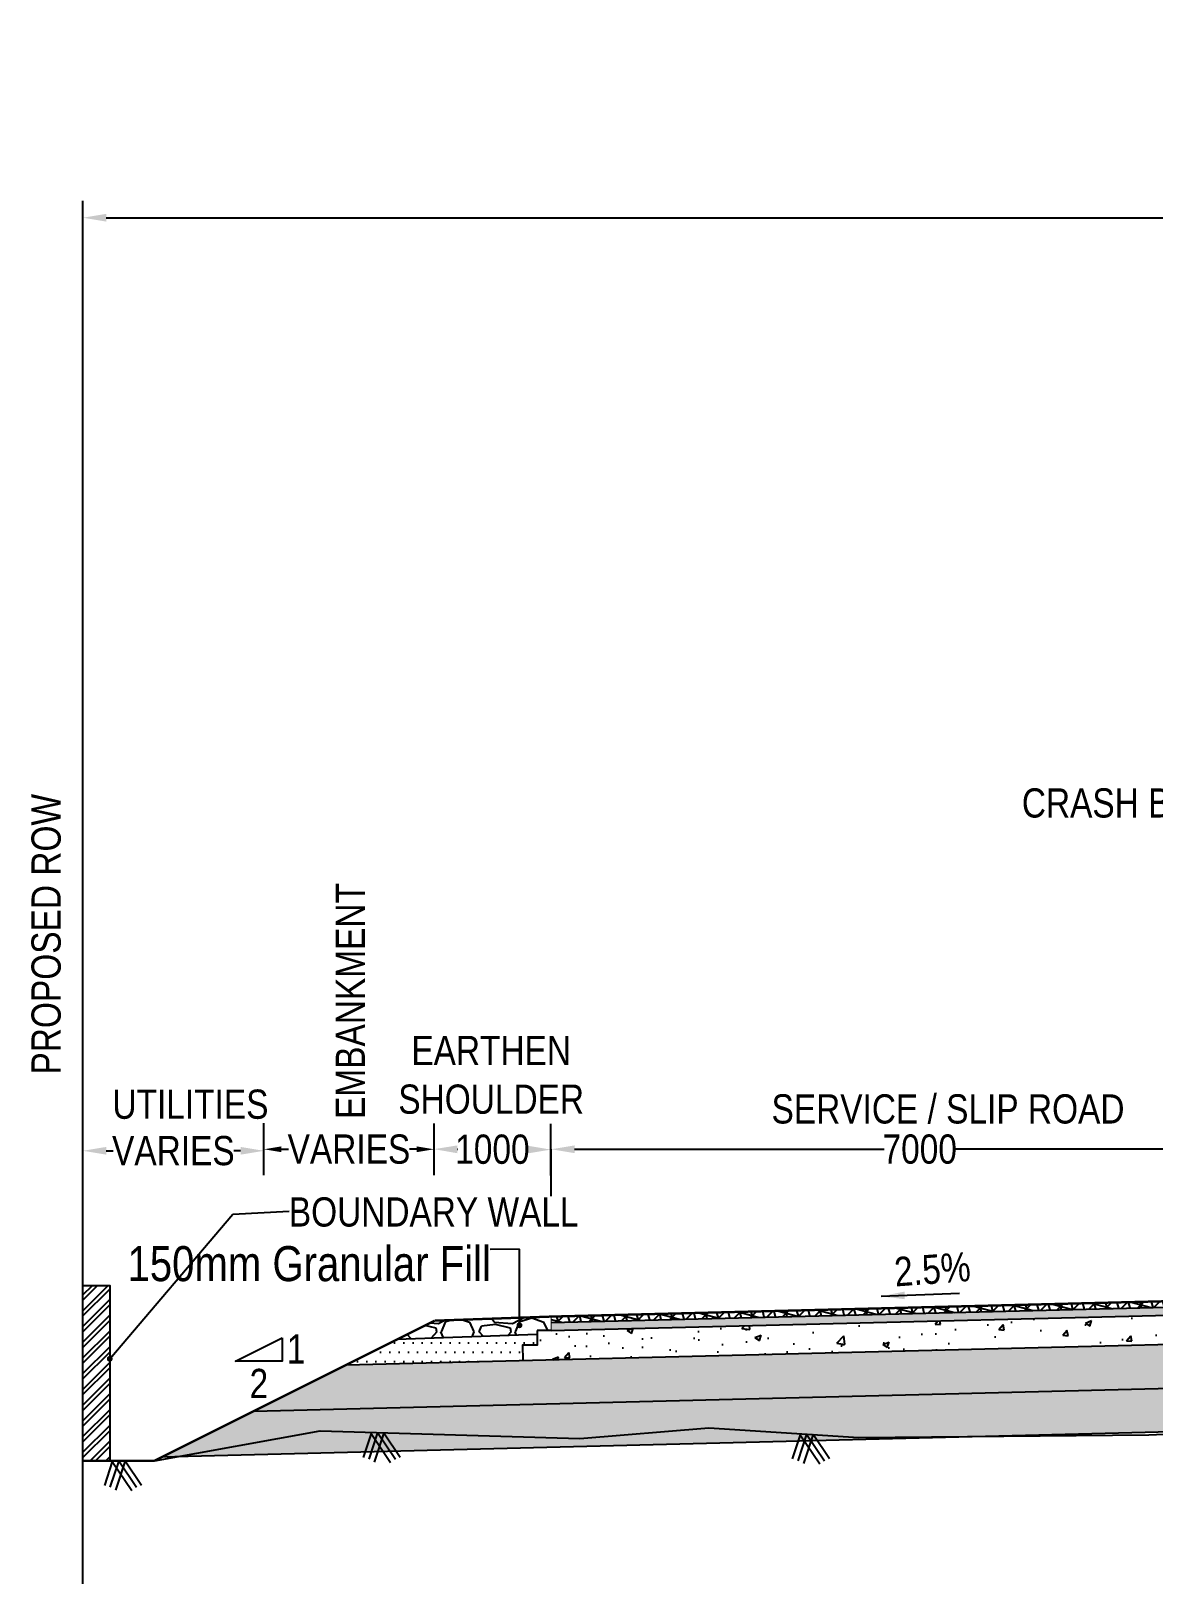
# Model space of a CAD drawing. Header units: millimetres. Extents: x 207528 to 778454, y -364692 to 101323.
# Drawn here: x 501757 to 511375, y -6000 to 7296 of the extents above; entities that cross this region are included whole.
import ezdxf

# ---------------------------------------------------------------- set-up
doc = ezdxf.new("R2010")
doc.units = ezdxf.units.MM
for name, color, linetype in [('Dim', 253, 'Continuous'), ('Dimension', 253, 'Continuous'), ('hatch', 253, 'Continuous'), ('Proposed ROW', 241, 'MNEW')]:
    doc.layers.add(name, color=color, linetype=linetype)
doc.styles.add('DIM', font='ARIALN.TTF', dxfattribs={"height": 250})
doc.styles.get("Standard").update_dxf_attribs({"font": 'arial.ttf'})
doc.styles.add('STRIP PLAN STYLE', font='ARIALN.TTF')
doc.linetypes.add('MNEW', pattern='A,26.152623,-1.048632,["PROW",Standard,S=1.75,R=0,X=0,Y=-0.975095],-7.693777,26.152623', length=61.047655)
doc.dimstyles.new('DIM', dxfattribs={"dimtxt": 250, "dimasz": 200, "dimexe": 0.18, "dimexo": 0.0625, "dimgap": 0.09, "dimtad": 0, "dimtih": 1, "dimtoh": 1, "dimdec": 0, "dimzin": 0, "dimdsep": 46, "dimtxsty": 'DIM', "dimcen": 0.09, "dimclrd": 256, "dimclrt": 7, "dimadec": 0, "dimazin": 0, "dimtfac": 1, "dimtdec": 0, "dimtofl": 0, "dimtmove": 0, "dimatfit": 3, "dimfxl": 1, "dimtolj": 1, "dimtzin": 0, "dimarcsym": 0})
doc.dimstyles.new('new', dxfattribs={"dimtxt": 150, "dimasz": 150, "dimexe": 100, "dimexo": 0.1, "dimgap": 0.09, "dimtad": 0, "dimtih": 1, "dimtoh": 1, "dimdec": 0, "dimzin": 0, "dimdsep": 46, "dimtxsty": 'DIM', "dimcen": 0.09, "dimclrd": 256, "dimclrt": 252, "dimadec": 0, "dimazin": 0, "dimtfac": 1, "dimtdec": 0, "dimtofl": 0, "dimtmove": 0, "dimatfit": 3, "dimfxl": 1, "dimtolj": 1, "dimtzin": 0, "dimlwd": -1, "dimarcsym": 0})

# ---------------------------------------------------------------- blocks, each defined once
blk = doc.blocks.new('*D405')
at = {"layer": 'Defpoints', "color": 0, "transparency": 16777216}
for p in [(547201, 5698), (502201, 5431), (547201, 5433)]:
    blk.add_point(p, dxfattribs=at)
at = {"layer": 'Dim', "color": 0, "lineweight": -2, "transparency": 16777216}
for p, q in [((502201, 5431), (502201, 5698)), ((547201, 5433), (547201, 5698))]:
    blk.add_line(p, q, dxfattribs=at)
at = {"layer": 'Dim', "lineweight": -2, "transparency": 16777216}
for p, q in [((502401, 5698), (522479, 5698)), ((547001, 5698), (529825, 5698))]:
    blk.add_line(p, q, dxfattribs=at)
at = {"layer": 'Dim', "transparency": 16777216}
for points in [[(502401, 5731), (502401, 5665), (502201, 5698)], [(547001, 5731), (547001, 5665), (547201, 5698)]]:
    blk.add_solid(points, dxfattribs=at)
at = {"layer": 'Dim', "color": 7, "transparency": 16777216, "insert": (526152, 5698), "char_height": 400, "attachment_point": 5, "style": 'STRIP PLAN STYLE'}
blk.add_mtext('\\A1;PROPOSED RIGHT OF WAY (45m)', dxfattribs=at)
blk = doc.blocks.new('*D396')
at = {"layer": 'Defpoints', "color": 0, "transparency": 16777216}
for p in [(506212, -2278), (506212, -2680), (512695, -2680)]:
    blk.add_point(p, dxfattribs=at)
at = {"layer": 'Dim', "color": 0, "lineweight": -2, "transparency": 16777216}
for p, q in [((506212, -2680), (506212, -2278)), ((512695, -2680), (512695, -2278))]:
    blk.add_line(p, q, dxfattribs=at)
at = {"layer": 'Dim', "lineweight": -2, "transparency": 16777216}
for p, q in [((506412, -2278), (509064, -2278)), ((512495, -2278), (509674, -2278))]:
    blk.add_line(p, q, dxfattribs=at)
at = {"layer": 'Dim', "transparency": 16777216}
for points in [[(506412, -2245), (506412, -2311), (506212, -2278)], [(512495, -2245), (512495, -2311), (512695, -2278)]]:
    blk.add_solid(points, dxfattribs=at)
at = {"layer": 'Dim', "color": 7, "transparency": 16777216, "insert": (509369, -2278), "char_height": 250, "attachment_point": 5, "style": 'DIM'}
blk.add_mtext('\\A1;7000', dxfattribs=at)
blk = doc.blocks.new('*D397')
at = {"layer": 'Defpoints', "color": 0, "transparency": 16777216}
for p in [(502201, -2234), (502201, -2291), (503752, -2277)]:
    blk.add_point(p, dxfattribs=at)
at = {"layer": 'Dimension', "color": 0, "lineweight": -2, "transparency": 16777216}
for p, q in [((502201, -2290), (502201, -2291)), ((503752, -2290), (503752, -2291))]:
    blk.add_line(p, q, dxfattribs=at)
at = {"layer": 'Dimension', "lineweight": -2, "transparency": 16777216}
for p, q in [((502401, -2291), (502459, -2291)), ((503552, -2291), (503494, -2291))]:
    blk.add_line(p, q, dxfattribs=at)
at = {"layer": 'Dimension', "transparency": 16777216}
for points in [[(502401, -2258), (502401, -2324), (502201, -2291)], [(503552, -2258), (503552, -2324), (503752, -2291)]]:
    blk.add_solid(points, dxfattribs=at)
at = {"layer": 'Dimension', "color": 7, "transparency": 16777216, "insert": (502976, -2291), "char_height": 250, "attachment_point": 5, "style": 'DIM'}
blk.add_mtext('\\A1;VARIES', dxfattribs=at)
blk = doc.blocks.new('*D413')
at = {"layer": 'Defpoints', "color": 0, "transparency": 16777216}
for p in [(505209, -2277), (505209, -2277), (506209, -2281)]:
    blk.add_point(p, dxfattribs=at)
at = {"layer": 'Dim', "color": 0, "lineweight": -2, "transparency": 16777216}
for p, q in [((505209, -2278), (505209, -2278)), ((506209, -2281), (506209, -2281))]:
    blk.add_line(p, q, dxfattribs=at)
at = {"layer": 'Dim', "lineweight": -2, "transparency": 16777216}
for p, q in [((505409, -2278), (505413, -2278)), ((506009, -2280), (506005, -2280))]:
    blk.add_line(p, q, dxfattribs=at)
at = {"layer": 'Dim', "transparency": 16777216}
for points in [[(505409, -2245), (505409, -2312), (505209, -2277)], [(506009, -2247), (506008, -2314), (506209, -2281)]]:
    blk.add_solid(points, dxfattribs=at)
at = {"layer": 'Dim', "color": 7, "transparency": 16777216, "insert": (505709, -2279), "char_height": 250, "attachment_point": 5, "style": 'DIM'}
blk.add_mtext('\\A1;1000', dxfattribs=at)
blk = doc.blocks.new('*D434')
at = {"layer": 'Defpoints', "color": 0, "transparency": 16777216}
for p in [(503752, -2278), (503752, -2278), (505209, -2278)]:
    blk.add_point(p, dxfattribs=at)
at = {"layer": 'Dimension', "color": 0, "lineweight": -2, "transparency": 16777216}
for p, q in [((503752, -2278), (503752, -2277)), ((505209, -2278), (505209, -2278))]:
    blk.add_line(p, q, dxfattribs=at)
at = {"layer": 'Dimension', "lineweight": -2, "transparency": 16777216}
for p, q in [((503902, -2278), (503963, -2278)), ((505059, -2278), (504998, -2278))]:
    blk.add_line(p, q, dxfattribs=at)
at = {"layer": 'Dimension', "transparency": 16777216}
for points in [[(503902, -2253), (503902, -2303), (503752, -2278)], [(505059, -2253), (505059, -2303), (505209, -2278)]]:
    blk.add_solid(points, dxfattribs=at)
at = {"layer": 'Dimension', "color": 7, "transparency": 16777216, "insert": (504480, -2278), "char_height": 250, "attachment_point": 5, "style": 'DIM'}
blk.add_mtext('\\A1;VARIES', dxfattribs=at)

msp = doc.modelspace()

# ---------------------------------------------------------------- hatches: boundary and pattern name
h = msp.add_hatch()
h.set_pattern_fill('GOST_GLASS', color=41, scale=5)
h.set_pattern_definition([(45, (411964.84, -17234.707), (42.426407, -4e-15), [25, -35]), (45, (411975.448, -17234.707), (42.426407, -4e-15), [10, -50]), (45, (411964.84, -17224.1), (42.426407, -4e-15), [10, -50])])
h.paths.add_polyline_path([(513065.3, -3589.3), (513065.3, -3659.3), (507486.3, -3798.8), (507239.8, -3779.2), (506841.7, -3744.9)])
h.paths.add_polyline_path([(506212.1, -3760.6), (506212.1, -3830.6), (507486.3, -3798.8), (507239.8, -3779.2), (506841.7, -3744.9)])
at = {"layer": 'Dim'}
h = msp.add_hatch(dxfattribs=at)
h.set_pattern_fill('ANSI32', scale=10)
h.set_pattern_definition([(45, (186401.44, -60289.8), (-67.35192, 67.35192), []), (45, (186446.34, -60289.8), (-67.35192, 67.35192), [])])
h.paths.add_polyline_path([(502201.1, -4944.4), (502201.1, -3444.4), (502431.1, -3444.4), (502431.1, -4944.4)])
h = msp.add_hatch(dxfattribs=at)
h.set_pattern_fill('AR-CONC', color=256, scale=3)
h.set_pattern_definition([(50, (411964.84, -17234.7), (546.554, -47.8173), [57.15, -628.65]), (355, (411964.84, -17234.7), (-105.7303, 573.1705), [45.72, -502.9218]), (100.45144, (412010.4, -17238.7), (440.8237, 525.3533), [48.57, -534.2707]), (46.1842, (411964.84, -17082.3), (813.237, -126.127), [85.725, -942.975]), (96.6356, (412032.6, -17092.8), (712.2124, 742.2784), [72.855, -801.407]), (351.18415, (411964.8, -17082.3), (712.2124, 742.2784), [68.58, -754.379]), (21, (412041.04, -17120.4), (454.8432, -306.7956), [57.15, -628.65]), (326, (412041.04, -17120.4), (185.406, 552.564), [45.72, -502.92]), (71.45144, (412078.94, -17145.97), (640.2493, 245.7683), [48.57, -534.2698]), (37.5, (411964.84, -17234.7), (9.2658, 253.6651), [0, -496.824, 0, -510.54, 0, -504.825]), (7.5, (411964.84, -17234.7), (200.459, 300.5417), [0, -291.084, 0, -485.394, 0, -192.405]), (327.5, (411794.92, -17234.7), (406.7718, -17.18623), [0, -190.5, 0, -594.36, 0, -788.67]), (317.5, (411718.7, -17234.7), (444.3875, 76.2795), [0, -247.65, 0, -394.716, 0, -560.07])])
h.paths.add_polyline_path([(506065.3, -3834.3), (507486.3, -3798.8), (508384.1, -3870.2), (509567.2, -3926.2), (511105.7, -3934.1), (512408.4, -3873.2), (513574.6, -3855), (513574.6, -3906.4), (506065.3, -4084.4)])
h.paths.add_polyline_path([(507486.3, -3798.8), (513065.3, -3659.3), (513574.6, -3646.6), (513574.6, -3855), (512408.4, -3873.2), (511105.7, -3934.1), (509567.2, -3926.2), (508384.1, -3870.2)])
at = {"layer": 'hatch'}
h = msp.add_hatch(dxfattribs=at)
h.set_pattern_fill('NET3', color=256, scale=30, angle=45)
h.set_pattern_definition([(45, (411964.84, -17234.71), (-67.35192, 67.35192), []), (105, (411964.84, -17234.71), (-92.004435, -24.65251), []), (165, (411964.84, -17234.71), (-24.65251, -92.004435), [])])
h.paths.add_polyline_path([(513065.3, -3539.3), (513065.3, -3589.3), (506841.7, -3744.9), (506391.6, -3706.1)])
h.paths.add_polyline_path([(506212.1, -3710.6), (506212.1, -3760.6), (506841.7, -3744.9), (506391.6, -3706.1)])
h = msp.add_hatch(dxfattribs=at)
h.set_pattern_fill('GRAVEL', color=11, scale=25)
h.set_pattern_definition([(228.012788, (196619.73, -71156.383), (-5080.0000004, -5714.9999996), [85.4304, -8457.6209]), (184.969741, (196562.58, -71219.883), (7619.999997, 635.0000362), [146.6012, -14513.5122]), (132.510447, (196416.53, -71232.583), (6350.0000027, -6984.9999976), [103.3704, -10233.6807]), (267.273689, (196168.88, -71391.333), (635.0000013, 12700), [133.5011, -13216.6094]), (292.833654, (196162.53, -71524.683), (-3175.0000003, 7620), [130.9084, -12959.9519]), (357.273689, (196213.33, -71645.333), (-12700, 635.0000013), [133.5011, -13216.6094]), (37.6942405, (196346.68, -71651.683), (-8254.9999996, -6350.0000005), [176.5484, -17478.2788]), (72.255328, (196486.38, -71543.733), (4445.0000012, 13969.9999996), [166.6799, -16501.3142]), (121.429566, (196537.18, -71384.983), (-5080.0000007, 8254.9999996), [133.9532, -13261.3864]), (175.236358, (196467.33, -71270.683), (6985, -635.000001), [152.9283, -7493.4842]), (222.397438, (196314.93, -71257.983), (-7619.9999998, -6985.0000003), [197.7695, -19579.1931]), (138.814075, (196797.53, -71397.683), (-4445, 3810), [67.5011, -6682.6415]), (171.469234, (196746.73, -71353.233), (8255.0000002, -1269.9999986), [128.4205, -12713.6597]), (225, (196619.73, -71334.2), (-9e-14, -635), [89.8023, -808.2233]), (203.19859, (196575.28, -71257.98), (3175, 1270), [48.3603, -4787.6556]), (291.80141, (196530.83, -71277.03), (-635, 1905), [68.3914, -3351.1882]), (30.963757, (196556.23, -71340.53), (1905, 1270), [111.0799, -3591.5745]), (161.56505, (196651.48, -71283.38), (1270, -635), [80.3218, -1927.7245]), (16.38954, (196162.53, -71277.033), (6350, 1905), [112.522, -11139.7067]), (70.346176, (196270.48, -71245.283), (-2540, -6985), [94.3997, -9345.5539]), (293.19859, (196651.48, -71156.38), (-1270, 3175), [96.72, -4739.2959]), (343.61046, (196689.58, -71245.283), (-6350, 1904.9999996), [112.522, -11139.7067]), (339.443955, (196162.53, -71670.73), (-3175, 1270), [108.5088, -5316.9336]), (294.77514, (196264.13, -71708.833), (-3175.000004, 6984.999998), [90.918, -9000.8983]), (66.80141, (196657.83, -71791.38), (1270, 3175), [96.72, -4739.2959]), (17.354025, (196695.93, -71702.483), (-8255, -2540.0000005), [106.4457, -10538.094]), (69.443955, (196346.68, -71791.38), (-1270, -3175), [54.2544, -5371.188]), (101.309932, (196619.73, -71791.38), (-635, 2540), [32.3787, -3205.4987]), (165.963757, (196613.38, -71759.63), (1905, -635), [130.9084, -2487.2636]), (186.009006, (196486.38, -71727.883), (6350, 635.0000003), [121.3167, -12010.3412]), (303.69007, (196556.23, -71397.68), (-635, 1270), [91.581, -2197.9441]), (353.157227, (196607.03, -71473.883), (10795, -1269.9999994), [159.8892, -15829.0023]), (60.945396, (196765.78, -71492.933), (-2540, -4445), [65.377, -6472.3481]), (90, (196797.5, -71435.8), (-635, 635), [38.1, -596.9]), (120.256437, (196473.68, -71708.833), (2540, -4445), [88.2167, -8733.4852]), (48.012787, (196429.23, -71632.633), (5080.0000004, 5714.9999996), [170.8607, -8372.1905]), (0, (196543.5, -71505.63), (635, 635), [165.1, -469.9]), (325.304846, (196708.63, -71505.633), (6350.0000024, -4444.9999966), [100.4024, -9939.8292]), (254.054604, (196791.18, -71562.78), (-635, -2540), [92.4573, -4530.4125]), (207.645975, (196765.78, -71651.683), (-12065.0000004, -6349.9999992), [150.5363, -14903.1161]), (175.426079, (196632.43, -71721.533), (-8255, 635), [159.2574, -15766.4616])])
h.paths.add_polyline_path([(504890.3, -3907), (505213.1, -3745.6), (506212.1, -3710.6), (506212.6, -3710.6), (506212.6, -3830.8), (506092, -3830.8), (506092, -3864.9)])
h = msp.add_hatch(dxfattribs=at)
h.set_pattern_fill('GRAVEL', color=11, scale=25)
h.set_pattern_definition([(228.01279, (412422.04, -16599.707), (-5080, -5715), [85.4304, -8457.621]), (184.96974, (412364.89, -16663.207), (7619.999997, 635.000036), [146.6012, -14513.5122]), (132.510447, (412218.84, -16675.907), (6350.000003, -6984.999998), [103.3704, -10233.6807]), (267.27369, (411971.19, -16834.657), (635.000001, 12700), [133.501, -13216.6094]), (292.833654, (411964.84, -16968.007), (-3175, 7620), [130.9084, -12959.952]), (357.27369, (412015.64, -17088.657), (-12700, 635.000001), [133.501, -13216.6094]), (37.69424, (412148.991, -17095.007), (-8254.9999996, -6350.0000005), [176.5484, -17478.2788]), (72.255328, (412288.691, -16987.057), (4445.000001, 13969.9999996), [166.68, -16501.314]), (121.429566, (412339.49, -16828.307), (-5080.000001, 8255), [133.9532, -13261.3864]), (175.23636, (412269.64, -16714.007), (6985, -635), [152.9283, -7493.4842]), (222.397438, (412117.241, -16701.307), (-7619.9999998, -6985.0000003), [197.7695, -19579.193]), (138.814075, (412599.84, -16841.007), (-4445, 3810), [67.501, -6682.6415]), (171.469234, (412549.04, -16796.557), (8255, -1269.999999), [128.4205, -12713.6597]), (225, (412422.04, -16777.5), (-9e-14, -635), [89.8023, -808.2233]), (203.19859, (412377.59, -16701.31), (3175, 1270), [48.3603, -4787.6556]), (291.80141, (412333.14, -16720.36), (-635, 1905), [68.3914, -3351.1882]), (30.96376, (412358.54, -16783.86), (1905, 1270), [111.08, -3591.5745]), (161.56505, (412453.8, -16726.7), (1270, -635), [80.3218, -1927.7245]), (16.38954, (411964.84, -16720.357), (6350, 1905), [112.522, -11139.7067]), (70.346176, (412072.79, -16688.607), (-2540, -6985), [94.3997, -9345.554]), (293.19859, (412453.79, -16599.71), (-1270, 3175), [96.72, -4739.296]), (343.61046, (412491.89, -16688.607), (-6350, 1905), [112.522, -11139.7067]), (339.443955, (411964.84, -17114.06), (-3175, 1270), [108.5088, -5316.9336]), (294.77514, (412066.44, -17152.157), (-3175.000004, 6984.999998), [90.918, -9000.8983]), (66.80141, (412460.14, -17234.71), (1270, 3175), [96.72, -4739.296]), (17.354025, (412498.24, -17145.807), (-8255, -2540), [106.4457, -10538.094]), (69.443955, (412148.99, -17234.71), (-1270, -3175), [54.2544, -5371.188]), (101.30993, (412422.04, -17234.71), (-635, 2540), [32.3787, -3205.4987]), (165.96376, (412415.69, -17202.96), (1905, -635), [130.9084, -2487.2636]), (186.009006, (412288.69, -17171.207), (6350, 635), [121.3167, -12010.3412]), (303.69007, (412358.54, -16841), (-635, 1270), [91.581, -2197.944]), (353.157227, (412409.341, -16917.207), (10795, -1269.9999994), [159.8892, -15829.0023]), (60.945396, (412568.09, -16936.257), (-2540, -4445), [65.377, -6472.348]), (90, (412599.84, -16879.1), (-635, 635), [38.1, -596.9]), (120.256437, (412275.99, -17152.157), (2540, -4445), [88.2167, -8733.4852]), (48.01279, (412231.54, -17075.957), (5080, 5715), [170.8607, -8372.1905]), (0, (412345.84, -16948.96), (635, 635), [165.1, -469.9]), (325.304846, (412510.94, -16948.957), (6350.000002, -4444.999997), [100.4024, -9939.8292]), (254.0546, (412593.49, -17006.11), (-635, -2540), [92.4573, -4530.4125]), (207.645975, (412568.09, -17095.007), (-12065.0000004, -6349.999999), [150.5363, -14903.116]), (175.42608, (412434.741, -17164.857), (-8255, 635), [159.2574, -15766.4616])])
h.paths.add_polyline_path([(504454.8, -4124.7), (503664.4, -4519.8), (513574.6, -4272), (513574.6, -3896.7)])
h = msp.add_hatch(dxfattribs=at)
h.set_pattern_fill('DOTS', scale=50)
h.set_pattern_definition([(0, (457363.88, -80691.63), (39.6875, 79.375), [0, -79.375])])
h.paths.add_polyline_path([(504454.8, -4124.7), (504905.4, -3906.4), (506092, -3856.1), (506092, -3874.5), (506092, -3882.5), (506092, -3893.3), (506092, -3906.5), (506092, -3955.8), (505967, -3955.8), (505970.3, -4086.8)])
h = msp.add_hatch(dxfattribs=at)
h.set_pattern_fill('DOTS', color=25, scale=50)
h.set_pattern_definition([(0, (411964.84, -17234.71), (39.6875, 79.375), [0, -79.375])])
h.paths.add_polyline_path([(503664.4, -4519.8), (502875, -4914.4), (513574.6, -4646.9), (513574.6, -4272), (513438.4, -4275.4)])

# ---------------------------------------------------------------- linework, layer by layer
for points, const_width in [([(506212.1, -3710.6), (513201.1, -3535.9)], 20), ([(506212.1, -3710.6), (505213.1, -3745.6)], 20), ([(506212.6, -3710.7), (506212.6, -3830.8)], 10), ([(505213.1, -3745.6), (502815, -4944.4)], 20), ([(502815, -4944.4), (502201.1, -4944.4)], 20)]:
    msp.add_lwpolyline(points, dxfattribs=dict(const_width=const_width))
for points in [[(506212.1, -3760.6), (513201.1, -3585.9)], [(506212.1, -3830.6), (513574.6, -3646.6)], [(506092, -3830.8), (506092, -3955.8), (505967, -3955.8), (505970.3, -4086.8)], [(506212, -3830.8), (506092, -3830.8)], [(504454.8, -4124.7), (513574.6, -3896.7)], [(506092, -3864.9), (504890.3, -3907)], [(503664.4, -4519.8), (513574.6, -4272)], [(513574.6, -4646.9), (502875, -4914.4)]]:
    msp.add_lwpolyline(points)
at = {"layer": 'Dim'}
for points in [[(503751.8, -2498.9), (503751.8, -2055.6)], [(505209.1, -2499.3), (505209.1, -2056)], [(506208.6, -2502.9), (506208.6, -2059.6)], [(504669.8, -4712), (504601.9, -4916.6)], [(504725, -4704.4), (504649.3, -4932.4)], [(504669.8, -4712), (504837, -4960.3)], [(504779.9, -4706.2), (504696.5, -4957.5)], [(504725, -4704.4), (504878.4, -4932.4)], [(504779.9, -4706.2), (504919.6, -4913.8)], [(508345.4, -4723.9), (508277.5, -4928.5)], [(508400.6, -4716.3), (508324.9, -4944.3)], [(508345.4, -4723.9), (508512.6, -4972.2)], [(508455.5, -4718.1), (508372.1, -4969.4)], [(508400.6, -4716.3), (508554.1, -4944.3)], [(508455.5, -4718.1), (508595.2, -4925.7)], [(502452.8, -4951.9), (502384.9, -5156.5)], [(502508, -4944.4), (502432.3, -5172.3)], [(502452.8, -4951.9), (502620, -5200.2)], [(502562.9, -4946.1), (502479.5, -5197.4)], [(502508, -4944.4), (502661.5, -5172.3)], [(502562.9, -4946.1), (502702.6, -5153.7)]]:
    msp.add_lwpolyline(points, dxfattribs=at)
at = {"layer": 'Dim', "color": 7}
msp.add_lwpolyline([(502201.1, -4944.4), (502201.1, -3444.4), (502431.1, -3444.4), (502431.1, -4944.4)], close=True, dxfattribs=at)
at = {"layer": 'Dim'}
msp.add_lwpolyline([(503906.9, -3891.2), (503906.9, -4091.2), (503506.9, -4091.2)], close=True, dxfattribs=at)
at = {"layer": 'Dimension', "linetype": 'Continuous', "ltscale": 10, "flags": 128}
msp.add_lwpolyline([(502201.1, -4944.4), (502815, -4944.4), (504234, -4690.1), (506458.8, -4755.1), (507561.8, -4663.1), (508848.2, -4744.7), (511330.5, -4724.2), (512455.1, -4674.9), (515382.1, -4220.1), (518799.2, -3937.1), (524700.4, -3762.7)], dxfattribs=at)
at = {"layer": 'Proposed ROW', "lineweight": -3, "ltscale": 3, "flags": 128}
msp.add_lwpolyline([(502201.1, -5999.7), (502201.1, 5843.1)], dxfattribs=at)

# ---------------------------------------------------------------- texts
at = {"layer": 'Dim', "color": 7, "char_height": 250, "attachment_point": 5, "style": 'DIM'}
for s, insert in [('CRASH BARRIER', (511420.8, 685.6)), ('BOUNDARY WALL', (505205.9, -2816.4))]:
    msp.add_mtext_dynamic_manual_height_columns(s, width=5325.312, gutter_width=1250, heights=[0], dxfattribs=dict(at, insert=insert))
for s, insert, rotation in [('PROPOSED ROW', (501887.4, -436.9), 90), ('2.5%', (509477.2, -3306.4), 4.21364)]:
    msp.add_mtext_dynamic_manual_height_columns(s, width=5325.312, gutter_width=1250, heights=[0], dxfattribs=dict(at, insert=insert, rotation=rotation))
at = {"layer": 'Dim', "insert": (504491.8, -1008.6), "char_height": 250, "width": 5325.312, "attachment_point": 5, "rotation": 90, "style": 'DIM'}
msp.add_mtext('\\A1;EMBANKMENT', dxfattribs=at)
at = {"layer": 'Dim', "char_height": 250, "attachment_point": 5, "style": 'DIM'}
for s, insert in [('EARTHEN \\PSHOULDER', (505698.3, -1642.2)), ('UTILITIES', (503122.5, -1893.7)), ('SERVICE / SLIP ROAD', (509611.3, -1934.2)), ('1', (504027.4, -3988.3)), ('2', (503708.3, -4283.1))]:
    msp.add_mtext_dynamic_manual_height_columns(s, width=5325.312, gutter_width=1250, heights=[0], dxfattribs=dict(at, insert=insert))
at = {"layer": 'Dimension', "color": 7, "insert": (505695.9, -3259.4), "char_height": 300, "attachment_point": 6, "style": 'DIM'}
msp.add_mtext('\\A1;150mm Granular Fill', dxfattribs=at)

# ---------------------------------------------------------------- dimensions: what is measured, and where the dimension line sits
at = {"layer": 'Dim'}
dim = msp.add_linear_dim(base=(547201.1, 5697.8), p1=(502201.1, 5430.8), p2=(547201.1, 5433), text='PROPOSED RIGHT OF WAY (45m)', dimstyle='DIM', override={"dimtxt": 400, "dimtxsty": 'STRIP PLAN STYLE'}, dxfattribs=at)
dim.commit()
dim.dimension.update_dxf_attribs({"geometry": '*D405', "text_midpoint": (526152.3, 5697.8), "dimtype": 160})
dim = msp.add_aligned_dim(p1=(506208.6, -2281.2), p2=(505209.1, -2277.5), distance=0, dimstyle='DIM', dxfattribs=at)
dim.commit()
dim.dimension.update_dxf_attribs({"geometry": '*D413', "text_midpoint": (505708.9, -2279.3)})
dim = msp.add_linear_dim(base=(506212.1, -2278), p1=(512695.1, -2680.2), p2=(506212.1, -2680.2), angle=180, text='7000', dimstyle='DIM', dxfattribs=at)
dim.commit()
dim.dimension.update_dxf_attribs({"geometry": '*D396', "text_midpoint": (509368.8, -2278), "dimtype": 161})
at = {"layer": 'Dimension'}
dim = msp.add_linear_dim(base=(502201.1, -2291), p1=(503751.8, -2277.4), p2=(502201.1, -2233.6), text='VARIES', dimstyle='DIM', override={"dimfxl": 1.25, "dimfxlon": 1}, dxfattribs=at)
dim.commit()
dim.dimension.update_dxf_attribs({"geometry": '*D397', "text_midpoint": (502976.4, -2291)})
dim = msp.add_aligned_dim(p1=(505209.1, -2277.8), p2=(503751.8, -2277.6), distance=0, text='VARIES', dimstyle='DIM', override={"dimtxt": 200, "dimasz": 150, "dimfxl": 1.25, "dimfxlon": 1}, dxfattribs=at)
dim.commit()
dim.dimension.update_dxf_attribs({"geometry": '*D434', "text_midpoint": (504480.4, -2277.7)})

# ---------------------------------------------------------------- leaders
at = {"layer": 'Dim'}
msp.add_leader([(509040, -3537), (509709.5, -3510.8)], dimstyle='DIM', dxfattribs=at)
at = {"layer": 'Dimension'}
for points in [[(502431.1, -4072.2), (503486.3, -2833), (503967.9, -2809.1)], [(505940.6, -3784.9), (505940.6, -3132), (505690.5, -3134.8)]]:
    msp.add_leader(points, dimstyle='new', override={"dimasz": 50, "dimclrd": 256, "dimldrblk": 'Dot'}, dxfattribs=at)

doc.saveas('drawing.dxf')
